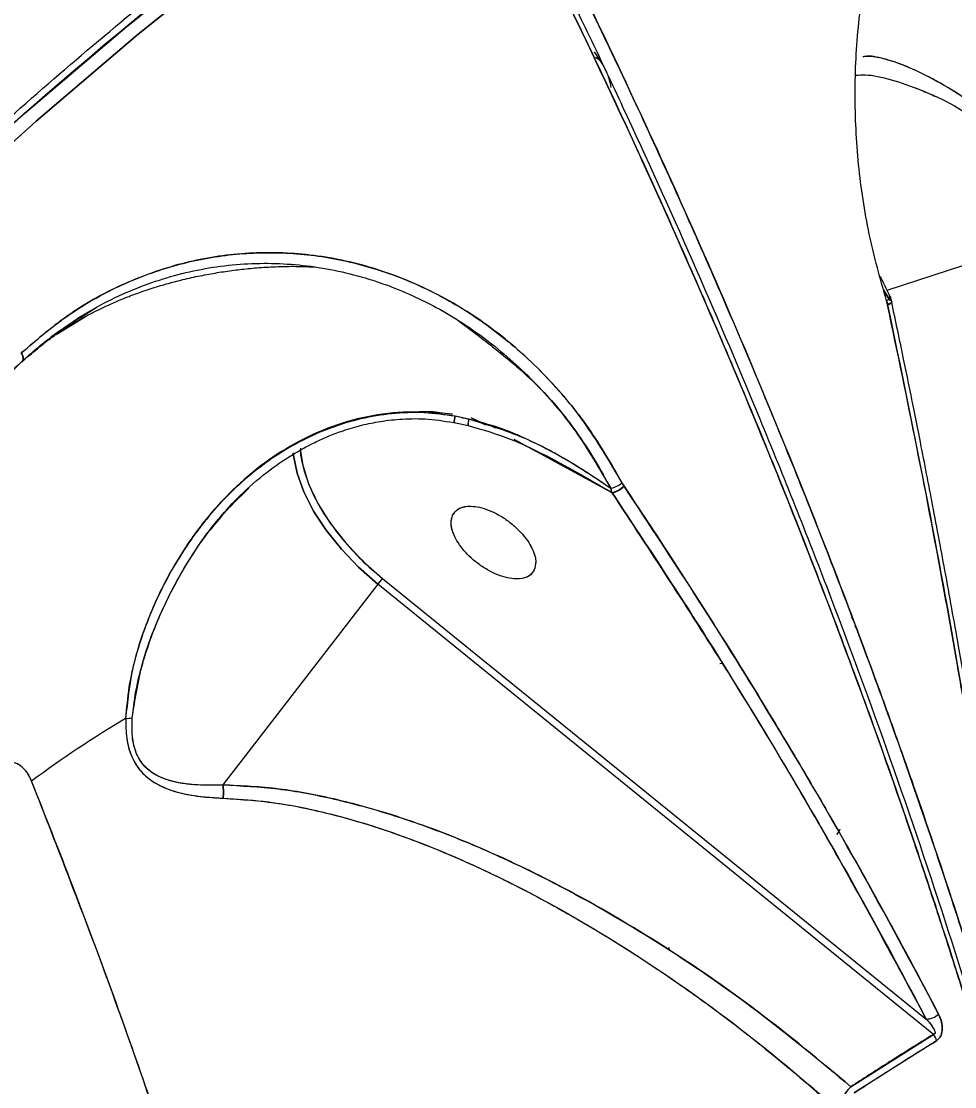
# Model space of a CAD drawing. Header units: millimetres. Extents: x -7083 to 7374, y -8368 to 7509.
# Drawn here: x 1890.3 to 1978.6, y -1289.6 to -1188.9 of the extents above; entities that cross this region are included whole.
import ezdxf

# ---------------------------------------------------------------- set-up
doc = ezdxf.new("R2010")
doc.units = ezdxf.units.MM
for name, color, linetype in [('DIKOM_ОБЪЕКТ', 7, 'Continuous'), ('DIKOM_РАЗМЕР_ЗОНА', 7, 'Continuous'), ('DIKOM_РАЗМЕР_ОБЪЕКТА', 7, 'Continuous')]:
    doc.layers.add(name, color=color, linetype=linetype)
doc.styles.add('style1', font='arial.ttf', dxfattribs={"width": 0.8})
doc.dimstyles.new('1-50', dxfattribs={"dimtxt": 300, "dimasz": 200, "dimexe": 100, "dimexo": 0, "dimgap": 100, "dimtad": 1, "dimtxsty": 'style1', "dimcen": 200, "dimclrd": 7, "dimclre": 7, "dimclrt": 7, "dimadec": 1, "dimazin": 2, "dimtfac": 1, "dimtmove": 0, "dimatfit": 2, "dimfxl": 0, "dimlwd": 25, "dimlwe": 18, "dimarcsym": 0})

# ---------------------------------------------------------------- blocks, each defined once
blk = doc.blocks.new('*D10')
at = {"layer": 'Defpoints', "color": 0, "transparency": 16777216}
for p in [(4593.55, 648.92), (-5583.43, 647.96), (4593.55, -5902.54)]:
    blk.add_point(p, dxfattribs=at)
at = {"layer": 'DIKOM_РАЗМЕР_ОБЪЕКТА', "color": 7, "lineweight": 18, "transparency": 16777216}
for p, q in [((4593.55, 648.92), (4593.55, -6002.54)), ((-5583.43, 647.96), (-5583.43, -6002.54))]:
    blk.add_line(p, q, dxfattribs=at)
at = {"layer": 'DIKOM_РАЗМЕР_ОБЪЕКТА', "color": 7, "lineweight": 25, "transparency": 16777216}
blk.add_line((-5383.43, -5902.54), (4393.55, -5902.54), dxfattribs=at)
at = {"layer": 'DIKOM_РАЗМЕР_ОБЪЕКТА', "color": 7, "transparency": 16777216}
for points in [[(-5383.43, -5869.2), (-5383.43, -5935.87), (-5583.43, -5902.54)], [(4393.55, -5869.2), (4393.55, -5935.87), (4593.55, -5902.54)]]:
    blk.add_solid(points, dxfattribs=at)
at = {"layer": 'DIKOM_РАЗМЕР_ОБЪЕКТА', "color": 7, "transparency": 16777216, "insert": (-226.13, -5649.37), "char_height": 300, "attachment_point": 5, "style": 'style1'}
blk.add_mtext('10150', dxfattribs=at)
blk = doc.blocks.new('*D11')
at = {"layer": 'Defpoints', "color": 0, "transparency": 16777216}
for p in [(-321.71, 5509.06), (-348.71, -4811.52), (5568.58, -4811.52)]:
    blk.add_point(p, dxfattribs=at)
at = {"layer": 'DIKOM_РАЗМЕР_ОБЪЕКТА', "color": 7, "lineweight": 18, "transparency": 16777216}
for p, q in [((-321.71, 5509.06), (5668.58, 5509.06)), ((-348.71, -4811.52), (5668.58, -4811.52))]:
    blk.add_line(p, q, dxfattribs=at)
at = {"layer": 'DIKOM_РАЗМЕР_ОБЪЕКТА', "color": 7, "lineweight": 25, "transparency": 16777216}
blk.add_line((5568.58, 5309.06), (5568.58, -4611.52), dxfattribs=at)
at = {"layer": 'DIKOM_РАЗМЕР_ОБЪЕКТА', "color": 7, "transparency": 16777216}
for points in [[(5535.25, 5309.06), (5601.91, 5309.06), (5568.58, 5509.06)], [(5535.25, -4611.52), (5601.91, -4611.52), (5568.58, -4811.52)]]:
    blk.add_solid(points, dxfattribs=at)
at = {"layer": 'DIKOM_РАЗМЕР_ОБЪЕКТА', "color": 7, "transparency": 16777216, "insert": (5315.31, 775.23), "char_height": 300, "attachment_point": 5, "rotation": 90, "style": 'style1'}
blk.add_mtext('10300', dxfattribs=at)
blk = doc.blocks.new('*D12')
at = {"layer": 'Defpoints', "color": 0, "transparency": 16777216}
for p in [(-621.71, 7509.06), (-373.6, -6811.53), (7273.89, -6811.53)]:
    blk.add_point(p, dxfattribs=at)
at = {"layer": 'DIKOM_РАЗМЕР_ЗОНА', "color": 7, "lineweight": 18, "transparency": 16777216}
for p, q in [((-621.71, 7509.06), (7373.89, 7509.06)), ((-373.6, -6811.53), (7373.89, -6811.53))]:
    blk.add_line(p, q, dxfattribs=at)
at = {"layer": 'DIKOM_РАЗМЕР_ЗОНА', "color": 7, "lineweight": 25, "transparency": 16777216}
blk.add_line((7273.89, 7309.06), (7273.89, -6611.53), dxfattribs=at)
at = {"layer": 'DIKOM_РАЗМЕР_ЗОНА', "color": 7, "transparency": 16777216}
for points in [[(7240.56, 7309.06), (7307.22, 7309.06), (7273.89, 7509.06)], [(7240.56, -6611.53), (7307.22, -6611.53), (7273.89, -6811.53)]]:
    blk.add_solid(points, dxfattribs=at)
at = {"layer": 'DIKOM_РАЗМЕР_ЗОНА', "color": 7, "transparency": 16777216, "insert": (7020.62, 1288.25), "char_height": 300, "attachment_point": 5, "rotation": 90, "style": 'style1'}
blk.add_mtext('14300', dxfattribs=at)
blk = doc.blocks.new('*D13')
at = {"layer": 'Defpoints', "color": 0, "transparency": 16777216}
for p in [(6593.53, 996.24), (-7083.43, 647.96), (6593.53, -8268.31)]:
    blk.add_point(p, dxfattribs=at)
at = {"layer": 'DIKOM_РАЗМЕР_ЗОНА', "color": 7, "lineweight": 18, "transparency": 16777216}
for p, q in [((6593.53, 996.24), (6593.53, -8368.31)), ((-7083.43, 647.96), (-7083.43, -8368.31))]:
    blk.add_line(p, q, dxfattribs=at)
at = {"layer": 'DIKOM_РАЗМЕР_ЗОНА', "color": 7, "lineweight": 25, "transparency": 16777216}
blk.add_line((-6883.43, -8268.31), (6393.53, -8268.31), dxfattribs=at)
at = {"layer": 'DIKOM_РАЗМЕР_ЗОНА', "color": 7, "transparency": 16777216}
for points in [[(-6883.43, -8234.97), (-6883.43, -8301.64), (-7083.43, -8268.31)], [(6393.53, -8234.97), (6393.53, -8301.64), (6593.53, -8268.31)]]:
    blk.add_solid(points, dxfattribs=at)
at = {"layer": 'DIKOM_РАЗМЕР_ЗОНА', "color": 7, "transparency": 16777216, "insert": (322.1, -8015.03), "char_height": 300, "attachment_point": 5, "style": 'style1'}
blk.add_mtext('13650', dxfattribs=at)

msp = doc.modelspace()

# ---------------------------------------------------------------- linework, layer by layer
at = {"layer": 'DIKOM_ОБЪЕКТ', "color": 7, "linetype": 'Continuous', "lineweight": 15}
for p, q in [((1945.252, -1192.844), (1944.544, -1191.752)), ((1982.12, -1211.059), (1972.183, -1214.312)), ((1972.505, -1215.298), (1971.876, -1214.261)), ((1972.4, -1215.128), (1971.883, -1214.29)), ((1971.916, -1214.416), (1972.393, -1215.138)), ((1972.393, -1215.138), (1971.916, -1214.416)), ((1972.484, -1215.02), (1972.461, -1214.87)), ((1972.461, -1214.87), (1972.477, -1215.03)), ((1972.626, -1215.369), (1972.516, -1214.934)), ((1896.296, -1216.637), (1897.512, -1215.868)), ((1972.23, -1215.634), (1972.144, -1215.298)), ((1972.239, -1215.681), (1972.23, -1215.634)), ((1972.633, -1215.404), (1972.627, -1215.373)), ((1896.412, -1216.805), (1893.642, -1218.492)), ((1890.362, -1221.071), (1890.551, -1220.902)), ((1928.89, -1225.791), (1931.103, -1225.988)), ((1961.036, -1225.469), (1961.067, -1225.448)), ((1961.107, -1225.641), (1961.139, -1225.619)), ((1931.256, -1226.8), (1932.583, -1227.087)), ((1932.659, -1226.477), (1931.345, -1226.208)), ((1932.832, -1226.312), (1933.904, -1226.829)), ((1932.832, -1226.312), (1934.226, -1227.019)), ((1935.171, -1227.335), (1934.646, -1227.05)), ((1946.197, -1233.429), (1936.94, -1228.395)), ((1939.932, -1229.279), (1939.866, -1229.324)), ((1946.17, -1233.407), (1946.07, -1233.017)), ((1947.128, -1232.5), (1947.298, -1232.778)), ((1947.298, -1232.778), (1947.322, -1232.814)), ((1946.17, -1233.407), (1946.197, -1233.429)), ((1948.263, -1234.252), (1948.269, -1234.248)), ((1948.362, -1234.404), (1948.369, -1234.4)), ((1908.861, -1236.081), (1908.246, -1236.878)), ((1908.244, -1236.88), (1908.575, -1236.505)), ((1924.042, -1242.079), (1909.393, -1261.068)), ((1976.585, -1284.648), (1924.042, -1242.079)), ((1924.482, -1241.545), (1975.897, -1283.2)), ((1924.482, -1241.545), (1975.897, -1283.2)), ((1938.376, -1241.271), (1938.38, -1241.269)), ((1968.984, -1245.498), (1968.847, -1245.194)), ((1969.15, -1245.983), (1969.246, -1246.195)), ((1956.366, -1249.592), (1956.585, -1249.541)), ((1967.461, -1265.737), (1967.625, -1265.47)), ((1951.643, -1276.75), (1951.553, -1276.447)), ((1968.776, -1289.599), (1976.585, -1284.648)), ((1976.873, -1285.247), (1969.075, -1290.188))]:
    msp.add_line(p, q, dxfattribs=at)
at = {"layer": 'DIKOM_ОБЪЕКТ', "color": 7, "linetype": 'Continuous', "lineweight": 15, "flags": 128}
for points in [[(1777.11, -1359.957), (1777.472, -1359.009), (1782.067, -1347.537), (1787.012, -1336.217), (1792.302, -1325.055), (1797.934, -1314.06), (1803.905, -1303.238), (1810.21, -1292.597), (1816.846, -1282.143), (1823.808, -1271.883), (1831.091, -1261.824), (1838.691, -1251.973), (1846.603, -1242.335), (1854.822, -1232.919), (1863.342, -1223.728), (1872.158, -1214.77), (1881.263, -1206.051), (1890.652, -1197.575), (1900.32, -1189.35), (1910.258, -1181.379), (1920.462, -1173.668), (1930.923, -1166.223)], [(1930.923, -1166.223), (1920.462, -1173.668), (1910.258, -1181.379), (1900.32, -1189.35), (1890.652, -1197.575), (1881.263, -1206.051), (1872.158, -1214.77), (1863.342, -1223.728), (1854.822, -1232.919), (1846.603, -1242.335), (1838.691, -1251.973), (1831.091, -1261.824), (1823.808, -1271.883), (1816.846, -1282.143), (1810.21, -1292.597), (1803.905, -1303.238), (1797.934, -1314.06), (1792.302, -1325.055), (1787.012, -1336.217), (1785.122, -1340.432)], [(1774.59, -1370.93), (1778.824, -1359.342), (1783.408, -1347.898), (1788.341, -1336.604), (1793.618, -1325.469), (1799.237, -1314.5), (1805.194, -1303.703), (1811.484, -1293.087), (1818.105, -1282.658), (1825.05, -1272.422), (1832.316, -1262.387), (1839.899, -1252.559), (1847.792, -1242.944), (1855.991, -1233.549), (1864.491, -1224.381), (1873.286, -1215.444), (1882.37, -1206.745), (1891.737, -1198.289), (1901.382, -1190.083), (1911.297, -1182.131), (1921.476, -1174.439), (1931.913, -1167.012)], [(1931.913, -1167.012), (1921.476, -1174.439), (1911.297, -1182.131), (1901.382, -1190.083), (1891.737, -1198.289), (1882.37, -1206.745), (1873.286, -1215.444), (1864.491, -1224.381), (1855.991, -1233.549), (1847.792, -1242.944), (1839.899, -1252.559), (1832.316, -1262.387), (1825.05, -1272.422), (1818.105, -1282.658), (1811.484, -1293.087), (1805.194, -1303.703), (1799.237, -1314.5), (1793.618, -1325.469), (1788.341, -1336.604), (1783.408, -1347.898), (1778.824, -1359.342), (1774.59, -1370.93)], [(1944.635, -1192.24), (1944.969, -1192.48), (1945.255, -1192.844)], [(1972.461, -1214.87), (1972.501, -1214.904), (1972.518, -1214.945), (1972.511, -1214.994), (1972.48, -1215.049), (1972.426, -1215.108), (1972.351, -1215.171), (1972.256, -1215.234), (1972.144, -1215.298)], [(1972.23, -1215.634), (1972.362, -1215.583), (1972.47, -1215.532), (1972.552, -1215.481), (1972.605, -1215.434), (1972.627, -1215.39), (1972.626, -1215.369)], [(1972.627, -1215.373), (1972.627, -1215.39), (1972.605, -1215.434), (1972.552, -1215.481), (1972.47, -1215.532), (1972.362, -1215.583), (1972.23, -1215.634)], [(1972.619, -1215.378), (1972.626, -1215.386), (1972.633, -1215.426), (1972.611, -1215.471), (1972.558, -1215.521), (1972.476, -1215.574), (1972.369, -1215.627), (1972.239, -1215.681)], [(1972.239, -1215.681), (1972.369, -1215.627), (1972.476, -1215.574), (1972.558, -1215.521), (1972.611, -1215.471), (1972.633, -1215.426), (1972.633, -1215.404)], [(1972.627, -1215.389), (1972.626, -1215.386), (1972.607, -1215.367)], [(1890.338, -1220.215), (1890.414, -1220.352), (1890.472, -1220.488), (1890.508, -1220.619), (1890.522, -1220.74), (1890.514, -1220.849), (1890.484, -1220.942), (1890.433, -1221.016), (1890.362, -1221.071)], [(1932.598, -1227.074), (1932.591, -1227.084), (1932.576, -1227.064), (1932.582, -1226.955), (1932.609, -1226.762), (1932.655, -1226.494)], [(1924.042, -1242.079), (1922.233, -1240.477), (1920.596, -1238.765), (1919.167, -1236.982), (1917.977, -1235.165), (1917.052, -1233.354), (1916.412, -1231.588), (1916.071, -1229.906), (1916.046, -1229.661)], [(1916.057, -1229.775), (1916.071, -1229.906), (1916.412, -1231.588), (1917.052, -1233.354), (1917.977, -1235.165), (1919.167, -1236.982), (1920.596, -1238.765), (1922.233, -1240.477), (1924.042, -1242.079)], [(1916.718, -1229.346), (1916.942, -1230.818), (1917.505, -1232.603), (1918.38, -1234.448), (1919.546, -1236.31), (1920.976, -1238.142), (1922.635, -1239.901), (1924.482, -1241.545)]]:
    msp.add_lwpolyline(points, dxfattribs=at)
at = {"layer": 'DIKOM_ОБЪЕКТ', "color": 7, "linetype": 'Continuous', "lineweight": 15}
for centre, radius, start, end in [((2175.618, -1522.113), 431.894, 124.51043, 139.10559), ((2174.375, -1525.523), 416.372, 132.98581, 133.32586), ((1889.689, -1220.724), 0.825, 344.97344, 38.13909), ((1890.226, -1220.819), 0.286, 298.47845, 335.43482), ((2174.281, -1525.688), 416.415, 132.98581, 133.32586), ((1934.439, -1227.008), 1.856, 163.91824, 182.4503), ((1945.612, -1230.737), 2.325, 281.37612, 310.71185), ((1945.877, -1231.556), 1.874, 278.99242, 319.29409), ((1945.89, -1231.529), 1.925, 279.1843, 318.10491), ((1932.442, -1248.544), 10.599, 138.6785, 142.4205), ((1952.205, -1342.373), 101.866, 120.69766, 126.70801), ((1900.014, -1248.378), 6.406, 271.67833, 277.29222), ((1975.916, -1281.575), 1.625, 269.34561, 314.86964), ((1975.167, -1285.698), 1.764, 14.80248, 36.53354)]:
    msp.add_arc(centre, radius, start, end, dxfattribs=at)
for points, knots in [([(1972.144, -1215.298), (1971.554, -1213.208), (1970.373, -1209.031), (1969.401, -1202.429), (1969.053, -1195.72), (1969.401, -1188.988), (1970.445, -1182.357), (1972.185, -1175.944), (1974.605, -1169.857), (1977.683, -1164.2), (1981.371, -1159.075), (1985.622, -1154.584), (1990.345, -1150.728), (1993.836, -1148.807), (1995.583, -1147.846)], [0, 0, 0, 0, 0.0836186, 0.1671647, 0.2504175, 0.3338511, 0.4173022, 0.5004885, 0.583737, 0.6671369, 0.7504577, 0.8333948, 0.9166264, 1, 1, 1, 1]), ([(1949.313, -1542.91), (1951.475, -1541.281), (1956.197, -1537.722), (1962.832, -1531.337), (1969.357, -1523.987), (1975.329, -1515.924), (1980.763, -1507.168), (1985.731, -1497.538), (1990.164, -1487.037), (1993.997, -1475.678), (1997.142, -1463.704), (1999.604, -1451.12), (2001.38, -1437.923), (2002.448, -1424.376), (2002.84, -1410.547), (2002.597, -1396.541), (2001.732, -1382.159), (2000.253, -1367.442), (1998.121, -1352.087), (1995.296, -1336.07), (1991.725, -1319.365), (1987.466, -1302.314), (1982.536, -1285.008), (1976.965, -1267.543), (1970.898, -1250.316), (1964.38, -1233.336), (1957.45, -1216.606), (1949.967, -1199.792), (1941.978, -1182.909), (1936.222, -1171.663), (1933.339, -1166.031)], [0, 0, 0, 0, 0.0294346, 0.064302, 0.0991452, 0.1340374, 0.1690526, 0.2042672, 0.2416084, 0.2787305, 0.3157246, 0.3526784, 0.3896794, 0.4268156, 0.462036, 0.4972447, 0.5322563, 0.5671465, 0.6019894, 0.6389734, 0.6760743, 0.7133826, 0.7507533, 0.7878982, 0.8249036, 0.8597463, 0.8946166, 0.929588, 0.9647359, 1, 1, 1, 1]), ([(1933.339, -1166.031), (1935.328, -1169.896), (1939.403, -1177.814), (1945.348, -1190.008), (1951.306, -1202.78), (1956.959, -1215.552), (1962.293, -1228.263), (1967.085, -1240.329), (1970.27, -1248.819), (1972.014, -1253.621), (1972.562, -1255.14), (1973.106, -1256.664), (1973.649, -1258.193), (1974.188, -1259.727), (1976.049, -1265.061), (1978.999, -1273.858), (1982.7, -1285.739), (1985.847, -1296.623), (1988.502, -1306.52), (1990.723, -1315.445), (1992.564, -1323.413), (1994.075, -1330.443), (1995.298, -1336.551), (1996.234, -1341.541), (1996.939, -1345.518), (1997.443, -1348.492), (1997.772, -1350.51), (1997.949, -1351.619), (1998.016, -1352.046), (1998.044, -1352.222), (1998.056, -1352.297), (1998.061, -1352.33), (1998.063, -1352.344), (1998.064, -1352.351), (1998.065, -1352.354), (1998.786, -1356.94), (2000.038, -1365.852), (2001.409, -1378.69), (2002.287, -1390.755), (2002.71, -1401.637), (2002.775, -1411.424), (2002.616, -1418.143), (2002.43, -1422.492), (2002.32, -1424.664), (2002.194, -1426.799), (2002.054, -1428.898), (2001.901, -1430.96), (2001.787, -1432.316), (2001.73, -1432.989)], [0, 0, 0, 0, 0.0405415, 0.0830689, 0.1275823, 0.1740816, 0.2166442, 0.2607447, 0.3008257, 0.3061629, 0.3115204, 0.3168984, 0.3222968, 0.3277156, 0.3331549, 0.3788817, 0.4213478, 0.4605531, 0.4964974, 0.5291807, 0.558603, 0.5847643, 0.6076644, 0.6273033, 0.6412799, 0.6529552, 0.6613261, 0.6644447, 0.6657076, 0.6662421, 0.6664732, 0.6665741, 0.6666183, 0.6666378, 0.6666463, 0.666653, 0.7194624, 0.7702736, 0.8190865, 0.8659011, 0.9054453, 0.9434421, 0.9531382, 0.9627281, 0.9722118, 0.9815894, 0.9908609, 1, 1, 1, 1]), ([(1931.913, -1167.012), (1934.968, -1172.985), (1941.065, -1184.91), (1949.485, -1202.813), (1957.335, -1220.634), (1964.564, -1238.36), (1971.184, -1255.989), (1977.08, -1273.187), (1982.283, -1289.954), (1986.807, -1306.234), (1990.732, -1322.271), (1994.042, -1337.989), (1996.793, -1353.681), (1998.949, -1369.332), (2000.459, -1384.91), (2001.277, -1400.109), (2001.394, -1414.866), (2000.805, -1429.099), (1999.544, -1442.476), (1997.665, -1455.018), (1995.217, -1466.768), (1992.152, -1477.965), (1988.515, -1488.659), (1985.582, -1495.281), (1984.111, -1498.601)], [0, 0, 0, 0, 0.047001, 0.093823, 0.1404084, 0.1868699, 0.2333175, 0.2798609, 0.3239334, 0.3682526, 0.4124171, 0.4563616, 0.5001812, 0.5466227, 0.5931373, 0.6398363, 0.6868178, 0.7336782, 0.7802874, 0.8241053, 0.8678929, 0.911742, 0.9557457, 1, 1, 1, 1]), ([(1984.111, -1498.601), (1985.6, -1495.237), (1988.603, -1488.451), (1992.348, -1477.36), (1995.168, -1466.862), (1997.211, -1457.165), (1998.307, -1450.66), (1998.95, -1446.163), (1999.261, -1443.81), (1999.552, -1441.433), (1999.821, -1439.03), (2000.069, -1436.603), (2000.492, -1432.008), (2000.981, -1425.003), (2001.325, -1415.278), (2001.336, -1404.842), (2000.982, -1394.149), (2000.273, -1383.255), (1999.269, -1372.681), (1998.35, -1365.193), (1997.785, -1361.074), (1997.641, -1360.041), (1997.494, -1359.004), (1997.343, -1357.963), (1997.189, -1356.917), (1997.031, -1355.866), (1996.871, -1354.811), (1996.625, -1353.224), (1996.242, -1350.824), (1995.658, -1347.323), (1994.888, -1342.945), (1993.902, -1337.672), (1992.664, -1331.483), (1991.136, -1324.372), (1989.276, -1316.323), (1987.258, -1308.226), (1985.131, -1300.228), (1982.952, -1292.479), (1981.11, -1286.275), (1979.731, -1281.795), (1978.922, -1279.206), (1978.084, -1276.569), (1977.218, -1273.886), (1976.323, -1271.156), (1975.397, -1268.379), (1974.441, -1265.555), (1972.036, -1258.56), (1968.065, -1247.561), (1962.295, -1232.723), (1956.359, -1218.432), (1950.316, -1204.716), (1944.214, -1191.596), (1938.126, -1179.087), (1933.95, -1170.97), (1931.913, -1167.012)], [0, 0, 0, 0, 0.0448233, 0.0904084, 0.1367553, 0.1677634, 0.1991034, 0.2073667, 0.2156527, 0.2239616, 0.2322932, 0.2406475, 0.2490247, 0.279393, 0.3112487, 0.3445917, 0.3794221, 0.4113036, 0.4443369, 0.4743594, 0.4773563, 0.4803617, 0.4833758, 0.4863985, 0.4894298, 0.4924696, 0.4955181, 0.4985752, 0.5062018, 0.5162332, 0.5286695, 0.543639, 0.561052, 0.5809084, 0.6032081, 0.6279513, 0.6476494, 0.6686615, 0.6909876, 0.6978166, 0.7047597, 0.7118169, 0.7189881, 0.7262734, 0.7336728, 0.7411863, 0.7488139, 0.7894231, 0.8284573, 0.8659162, 0.9018, 0.9361086, 0.9688419, 1, 1, 1, 1]), ([(1979.178, -1508.107), (1979.625, -1507.373), (1981.92, -1503.606), (1985.455, -1496.128), (1989.68, -1485.834), (1993.189, -1475.048), (1996.072, -1463.889), (1998.365, -1452.193), (1999.721, -1442.455), (2000.488, -1434.967), (2000.906, -1429.896), (2001.233, -1424.692), (2001.461, -1419.417), (2001.586, -1414.361), (2001.626, -1409.408), (2001.587, -1404.271), (2001.393, -1396.461), (2000.844, -1386.054), (1999.697, -1373.154), (1998.082, -1360.044), (1995.997, -1346.675), (1993.445, -1333.07), (1990.428, -1319.244), (1986.949, -1305.213), (1982.859, -1290.443), (1978.101, -1274.939), (1972.62, -1258.722), (1966.602, -1242.386), (1960.317, -1226.62), (1953.854, -1211.472), (1948.993, -1200.738), (1945.74, -1193.798), (1944.25, -1190.656), (1942.657, -1187.338), (1940.785, -1183.489), (1938.45, -1178.76), (1935.571, -1173.032), (1933.427, -1168.887), (1932.27, -1166.65)], [0, 0, 0, 0, 0.0104833, 0.0538013, 0.0970601, 0.1383158, 0.1795695, 0.2208225, 0.2620731, 0.2782834, 0.2946778, 0.3113476, 0.3281256, 0.3444819, 0.3584461, 0.3737143, 0.3912391, 0.4286774, 0.4655031, 0.5023286, 0.5391531, 0.5759763, 0.6127995, 0.6496512, 0.6865671, 0.7278166, 0.7690552, 0.8102936, 0.851531, 0.8878208, 0.9240666, 0.9320435, 0.9398914, 0.9476391, 0.9569466, 0.9687905, 0.9831572, 1, 1, 1, 1]), ([(1982.302, -1198.328), (1981.698, -1197.807), (1980.486, -1196.762), (1978.672, -1195.562), (1976.941, -1194.534), (1975.165, -1193.615), (1973.361, -1192.829), (1971.629, -1192.306), (1970.484, -1192.117), (1969.989, -1192.202), (1969.909, -1192.216)], [0, 0, 0, 0, 0.1207164, 0.2422682, 0.3637498, 0.4845185, 0.6392677, 0.8024561, 0.967966, 1, 1, 1, 1]), ([(1982.302, -1198.328), (1981.315, -1197.517), (1979.343, -1195.896), (1976.528, -1194.295), (1974.007, -1193.061), (1971.855, -1192.354), (1970.505, -1192.08), (1969.976, -1192.206), (1969.916, -1192.22)], [0, 0, 0, 0, 0.1962267, 0.391936, 0.586138, 0.7800324, 0.9751943, 1, 1, 1, 1]), ([(1946.114, -1195.101), (1946.057, -1194.861), (1945.876, -1194.087), (1945.562, -1193.321), (1945.254, -1192.847), (1945.245, -1192.834)], [0, 0, 0, 0, 0.3039475, 0.9807204, 1, 1, 1, 1]), ([(1969.26, -1193.953), (1969.545, -1193.931), (1970.494, -1193.86), (1972.531, -1194.312), (1975.356, -1195.296), (1978.533, -1196.702), (1980.766, -1198.237), (1981.877, -1199.001)], [0, 0, 0, 0, 0.0968516, 0.3228545, 0.5482852, 0.7752611, 1, 1, 1, 1]), ([(1974.758, -1195.109), (1975.204, -1195.282), (1975.859, -1195.536), (1976.561, -1195.867), (1976.785, -1195.973)], [0, 0, 0, 0, 0.6806978, 1, 1, 1, 1]), ([(1890.338, -1220.215), (1891.781, -1218.982), (1894.666, -1216.517), (1899.516, -1213.798), (1904.632, -1211.863), (1909.957, -1210.805), (1915.375, -1210.626), (1920.791, -1211.333), (1926.09, -1212.913), (1931.158, -1215.341), (1935.9, -1218.568), (1940.206, -1222.548), (1944.048, -1227.169), (1946.103, -1230.725), (1947.128, -1232.5)], [0, 0, 0, 0, 0.0836032, 0.1671704, 0.2505497, 0.333847, 0.4171342, 0.5001806, 0.5837088, 0.6670449, 0.7499138, 0.8335011, 0.9169366, 1, 1, 1, 1]), ([(1947.128, -1232.5), (1945.966, -1230.51), (1943.645, -1226.537), (1939.219, -1221.489), (1934.239, -1217.271), (1928.742, -1214.024), (1922.91, -1211.817), (1916.981, -1210.715), (1911.136, -1210.674), (1905.49, -1211.613), (1900.061, -1213.531), (1894.915, -1216.323), (1891.863, -1218.918), (1890.338, -1220.215)], [0, 0, 0, 0, 0.0934376, 0.1866567, 0.280333, 0.3733227, 0.4670052, 0.5599255, 0.6480411, 0.7358471, 0.8234841, 0.9117962, 1, 1, 1, 1]), ([(1890.362, -1221.071), (1891.953, -1219.725), (1895.136, -1217.034), (1900.529, -1214.211), (1906.223, -1212.354), (1912.127, -1211.584), (1918.094, -1211.895), (1923.866, -1213.265), (1929.295, -1215.59), (1934.297, -1218.766), (1938.827, -1222.775), (1942.863, -1227.499), (1945, -1231.175), (1946.07, -1233.017)], [0, 0, 0, 0, 0.0936183, 0.1873329, 0.2802548, 0.3736654, 0.4668401, 0.5599462, 0.6481771, 0.7358056, 0.8241676, 0.9119354, 1, 1, 1, 1]), ([(1890.94, -1220.554), (1891.024, -1220.479), (1891.4, -1220.14), (1892.114, -1219.564), (1893.055, -1218.853), (1893.996, -1218.204), (1894.947, -1217.597), (1895.974, -1216.993), (1897.191, -1216.339), (1898.439, -1215.737), (1899.549, -1215.255), (1900.242, -1214.976), (1900.994, -1214.685), (1902.018, -1214.314), (1903.473, -1213.849), (1905.045, -1213.413), (1906.635, -1213.037), (1908.252, -1212.718), (1909.829, -1212.466), (1911.417, -1212.268), (1913.068, -1212.121), (1914.782, -1212.036), (1916.482, -1212.011), (1917.591, -1212.062), (1918.127, -1212.087)], [0, 0, 0, 0, 0.0110978, 0.0499724, 0.0911283, 0.1288214, 0.1646173, 0.2047823, 0.2492968, 0.3047301, 0.3459616, 0.373052, 0.3813188, 0.4286022, 0.4850515, 0.5386471, 0.5972641, 0.6544159, 0.7099175, 0.7635838, 0.8215435, 0.8832751, 0.9435964, 1, 1, 1, 1]), ([(1971.537, -1212.952), (1971.586, -1213.061), (1971.756, -1213.438), (1972.063, -1214.079), (1972.328, -1214.606), (1972.461, -1214.87)], [0, 0, 0, 0, 0.1697251, 0.5848688, 1, 1, 1, 1]), ([(1972.144, -1215.298), (1972.163, -1215.36), (1972.195, -1215.47), (1972.219, -1215.584), (1972.23, -1215.634)], [0, 0, 0, 0, 0.5586451, 1, 1, 1, 1]), ([(1972.23, -1215.634), (1972.232, -1215.643), (1972.235, -1215.659), (1972.238, -1215.674), (1972.239, -1215.681)], [0, 0, 0, 0, 0.5599958, 1, 1, 1, 1]), ([(1972.239, -1215.681), (1973.462, -1221.575), (1975.91, -1233.379), (1978.881, -1249.704), (1981.383, -1264.724), (1982.709, -1273.826), (1983.373, -1278.387)], [0, 0, 0, 0, 0.2787661, 0.558214, 0.7786041, 1, 1, 1, 1]), ([(1983.373, -1278.387), (1983.062, -1276.214), (1982.456, -1271.983), (1981.507, -1265.778), (1980.569, -1259.905), (1979.648, -1254.366), (1978.699, -1248.865), (1977.203, -1240.504), (1975.102, -1229.397), (1973.175, -1220.164), (1972.239, -1215.681)], [0, 0, 0, 0, 0.1056438, 0.2056407, 0.2999863, 0.3886761, 0.4717059, 0.5634476, 0.7880665, 1, 1, 1, 1]), ([(1983.72, -1278.088), (1983.451, -1276.198), (1982.968, -1272.807), (1982.288, -1268.282), (1981.743, -1264.754), (1981.279, -1261.818), (1980.388, -1256.3), (1979.201, -1249.292), (1977.704, -1240.98), (1976.707, -1235.67), (1975.955, -1231.766), (1975.379, -1228.823), (1974.633, -1225.081), (1973.706, -1220.529), (1973.009, -1217.221), (1972.632, -1215.432)], [0, 0, 0, 0, 0.0919444, 0.16497, 0.2191812, 0.2624818, 0.3066436, 0.48499, 0.5987079, 0.7037708, 0.7378659, 0.7843532, 0.8435437, 0.9154276, 1, 1, 1, 1]), ([(1890.496, -1220.915), (1891.604, -1219.95), (1893.446, -1218.346), (1895.484, -1217.124), (1896.296, -1216.637)], [0, 0, 0, 0, 0.6015401, 1, 1, 1, 1]), ([(1931.617, -1217.124), (1931.794, -1217.255), (1932.424, -1217.724), (1933.519, -1218.553), (1935.11, -1219.784), (1937.073, -1221.385), (1939.178, -1223.292), (1941.127, -1225.435), (1942.903, -1227.754), (1944.55, -1230.285), (1945.58, -1232.148), (1946.064, -1233.024)], [0, 0, 0, 0, 0.0308407, 0.109672, 0.1936093, 0.3157428, 0.4700637, 0.5960514, 0.7176052, 0.8671116, 1, 1, 1, 1]), ([(1931.345, -1226.209), (1930.036, -1226.022), (1927.425, -1225.65), (1923.502, -1226.049), (1919.726, -1227.063), (1916.16, -1228.699), (1912.879, -1230.857), (1909.732, -1233.629), (1906.831, -1237.021), (1904.268, -1241.027), (1902.256, -1245.363), (1900.719, -1249.961), (1900.374, -1253.173), (1900.201, -1254.782)], [0, 0, 0, 0, 0.0821586, 0.1639067, 0.2459741, 0.3295735, 0.4135937, 0.4969482, 0.5976268, 0.6976447, 0.7978089, 0.8987733, 1, 1, 1, 1]), ([(1931.345, -1226.208), (1930.373, -1226.069), (1928.375, -1225.783), (1925.379, -1225.909), (1922.409, -1226.398), (1919.581, -1227.254), (1916.874, -1228.445), (1914.34, -1229.932), (1911.998, -1231.676), (1909.822, -1233.674), (1907.872, -1235.844), (1906.079, -1238.244), (1904.54, -1240.714), (1903.187, -1243.339), (1902.051, -1246.027), (1901.133, -1248.871), (1900.444, -1251.797), (1900.282, -1253.785), (1900.201, -1254.782)], [0, 0, 0, 0, 0.0610875, 0.1255932, 0.1869703, 0.2507643, 0.3130123, 0.3757374, 0.4388862, 0.5002222, 0.5649362, 0.6253397, 0.6910578, 0.7495747, 0.8120991, 0.8748468, 0.9372703, 1, 1, 1, 1]), ([(1927.134, -1225.834), (1927.245, -1225.817), (1928.55, -1225.617), (1929.883, -1225.817), (1931.103, -1226)], [0, 0, 0, 0, 0.0845478, 1, 1, 1, 1]), ([(1908.575, -1236.505), (1909.364, -1235.559), (1910.889, -1233.73), (1913.392, -1231.563), (1915.785, -1229.891), (1917.771, -1228.798), (1919.409, -1228.064), (1920.891, -1227.509), (1922.51, -1227.032), (1924.387, -1226.646), (1926.478, -1226.42), (1928.914, -1226.408), (1930.627, -1226.702), (1931.536, -1226.858)], [0, 0, 0, 0, 0.1414081, 0.2733408, 0.3814893, 0.4769956, 0.5339863, 0.5879592, 0.6589315, 0.7266846, 0.8058604, 0.896961, 1, 1, 1, 1]), ([(1931.345, -1226.209), (1931.326, -1226.325), (1931.286, -1226.558), (1931.26, -1226.762), (1931.266, -1226.787), (1931.268, -1226.799)], [0, 0, 0, 0, 0.341472, 0.6851844, 1, 1, 1, 1]), ([(1931.271, -1226.795), (1931.267, -1226.787), (1931.26, -1226.77), (1931.285, -1226.572), (1931.325, -1226.33), (1931.345, -1226.209)], [0, 0, 0, 0, 0.2927181, 0.6461114, 1, 1, 1, 1]), ([(1932.655, -1226.494), (1932.411, -1226.439), (1931.975, -1226.34), (1931.538, -1226.249), (1931.345, -1226.209)], [0, 0, 0, 0, 0.5603218, 1, 1, 1, 1]), ([(1946.07, -1233.017), (1944.681, -1232.096), (1941.905, -1230.257), (1937.451, -1227.929), (1934.254, -1226.972), (1932.655, -1226.494)], [0, 0, 0, 0, 0.333655, 0.6667646, 1, 1, 1, 1]), ([(1946.064, -1233.024), (1945.169, -1232.419), (1943.48, -1231.277), (1940.876, -1229.725), (1938.269, -1228.388), (1935.533, -1227.23), (1933.62, -1226.729), (1932.659, -1226.477)], [0, 0, 0, 0, 0.2161682, 0.4078714, 0.6052906, 0.8016889, 1, 1, 1, 1]), ([(1932.583, -1227.087), (1933.959, -1227.476), (1936.744, -1228.264), (1939.304, -1229.607), (1940.6, -1230.287)], [0, 0, 0, 0, 0.4939075, 1, 1, 1, 1]), ([(1916.731, -1229.233), (1916.728, -1229.298), (1916.698, -1229.956), (1917.05, -1231.401), (1917.827, -1233.508), (1919.063, -1235.689), (1920.635, -1237.808), (1922.447, -1239.793), (1923.814, -1240.97), (1924.482, -1241.545)], [0, 0, 0, 0, 0.018068, 0.1837572, 0.3521848, 0.5206123, 0.6863015, 0.8467717, 1, 1, 1, 1]), ([(1939.509, -1229.698), (1939.516, -1229.702), (1941.784, -1230.852), (1943.981, -1232.132), (1946.17, -1233.407)], [0, 0, 0, 0, 0.0031459, 1, 1, 1, 1]), ([(1940.538, -1230.257), (1940.935, -1230.472), (1942.148, -1231.13), (1944.024, -1232.182), (1945.499, -1233.024), (1946.17, -1233.407)], [0, 0, 0, 0, 0.2094942, 0.6405742, 1, 1, 1, 1]), ([(1900.827, -1254.733), (1901.093, -1252.995), (1901.629, -1249.503), (1903.554, -1244.546), (1906.029, -1239.89), (1908.776, -1235.956), (1910.948, -1233.872), (1911.862, -1232.995)], [0, 0, 0, 0, 0.2105079, 0.4231005, 0.6341651, 0.845991, 1, 1, 1, 1]), ([(1946.07, -1233.017), (1946.085, -1233.093), (1946.112, -1233.23), (1946.152, -1233.353), (1946.17, -1233.407)], [0, 0, 0, 0, 0.5617368, 1, 1, 1, 1]), ([(1947.298, -1232.778), (1947.264, -1232.728), (1947.204, -1232.639), (1947.151, -1232.542), (1947.128, -1232.5)], [0, 0, 0, 0, 0.5600605, 1, 1, 1, 1]), ([(1947.322, -1232.814), (1947.318, -1232.807), (1947.31, -1232.795), (1947.301, -1232.783), (1947.298, -1232.778)], [0, 0, 0, 0, 0.5600018, 1, 1, 1, 1]), ([(1977.062, -1282.727), (1974.568, -1278.049), (1969.594, -1268.719), (1961.955, -1255.709), (1954.548, -1243.744), (1949.73, -1236.455), (1947.322, -1232.814)], [0, 0, 0, 0, 0.2815825, 0.561653, 0.7810031, 1, 1, 1, 1]), ([(1947.322, -1232.814), (1948.827, -1235.078), (1951.894, -1239.693), (1956.405, -1246.76), (1960.785, -1253.843), (1964.928, -1260.783), (1968.921, -1267.709), (1972.986, -1275.005), (1975.665, -1280.08), (1977.062, -1282.727)], [0, 0, 0, 0, 0.1361642, 0.2776814, 0.4245446, 0.5614686, 0.6943977, 0.8405802, 1, 1, 1, 1]), ([(1900.827, -1254.733), (1900.943, -1253.762), (1901.175, -1251.825), (1901.947, -1248.991), (1902.915, -1246.231), (1904.028, -1243.702), (1905.204, -1241.451), (1906.412, -1239.441), (1907.724, -1237.525), (1909.149, -1235.729), (1910.225, -1234.49), (1910.836, -1233.898), (1910.924, -1233.813)], [0, 0, 0, 0, 0.123437, 0.2463272, 0.3697793, 0.4928587, 0.5956234, 0.6917031, 0.7906633, 0.8910969, 0.9842804, 1, 1, 1, 1]), ([(1946.17, -1233.407), (1946.175, -1233.411), (1946.184, -1233.418), (1946.193, -1233.426), (1946.197, -1233.429)], [0, 0, 0, 0, 0.5602782, 1, 1, 1, 1]), ([(1975.897, -1283.2), (1972.933, -1277.679), (1967.003, -1266.635), (1957.084, -1250.016), (1949.826, -1238.958), (1946.197, -1233.429)], [0, 0, 0, 0, 0.3332252, 0.6666284, 1, 1, 1, 1]), ([(1946.197, -1233.429), (1949.245, -1238.052), (1955.349, -1247.309), (1963.188, -1260.244), (1970.061, -1272.217), (1973.949, -1279.534), (1975.897, -1283.2)], [0, 0, 0, 0, 0.278766, 0.5582141, 0.7786042, 1, 1, 1, 1]), ([(1931.117, -1235.56), (1931.267, -1235.347), (1931.573, -1234.91), (1932.382, -1234.691), (1933.248, -1234.715), (1934.109, -1234.908), (1935.068, -1235.293), (1936.049, -1235.859), (1936.964, -1236.565), (1937.738, -1237.342), (1938.325, -1238.121), (1938.795, -1238.992), (1939.06, -1239.933), (1938.908, -1240.472), (1938.834, -1240.736)], [0, 0, 0, 0, 0.0986972, 0.2017099, 0.2683497, 0.3414736, 0.4193721, 0.5, 0.5806279, 0.6585264, 0.7316484, 0.79829, 0.9013023, 1, 1, 1, 1]), ([(1931.117, -1235.56), (1931.248, -1235.367), (1931.546, -1234.926), (1932.347, -1234.69), (1933.248, -1234.715), (1934.11, -1234.909), (1935.068, -1235.293), (1936.049, -1235.859), (1936.964, -1236.565), (1937.738, -1237.342), (1938.325, -1238.12), (1938.814, -1239.027), (1939.063, -1239.967), (1938.904, -1240.501), (1938.834, -1240.736)], [0, 0, 0, 0, 0.0887089, 0.2016905, 0.2684634, 0.3414637, 0.4193671, 0.5, 0.5806329, 0.6585363, 0.7315366, 0.7983095, 0.9112911, 1, 1, 1, 1]), ([(1938.834, -1240.736), (1938.684, -1240.95), (1938.378, -1241.387), (1937.569, -1241.605), (1936.703, -1241.582), (1935.842, -1241.388), (1934.883, -1241.004), (1933.902, -1240.437), (1932.987, -1239.732), (1932.212, -1238.954), (1931.626, -1238.176), (1931.156, -1237.305), (1930.891, -1236.363), (1931.043, -1235.824), (1931.117, -1235.56)], [0, 0, 0, 0, 0.0986969, 0.2017099, 0.2683497, 0.3414736, 0.4193721, 0.5, 0.5806279, 0.6585264, 0.7316484, 0.79829, 0.901302, 1, 1, 1, 1]), ([(1938.834, -1240.736), (1938.703, -1240.93), (1938.405, -1241.371), (1937.604, -1241.607), (1936.703, -1241.581), (1935.841, -1241.388), (1934.883, -1241.004), (1933.902, -1240.437), (1932.987, -1239.732), (1932.213, -1238.955), (1931.626, -1238.176), (1931.137, -1237.269), (1930.888, -1236.329), (1931.047, -1235.795), (1931.117, -1235.56)], [0, 0, 0, 0, 0.0887089, 0.2016905, 0.2684634, 0.3414637, 0.4193671, 0.5, 0.5806329, 0.6585363, 0.7315366, 0.7983095, 0.9112911, 1, 1, 1, 1]), ([(1924.482, -1241.545), (1924.454, -1241.576), (1924.398, -1241.639), (1924.278, -1241.783), (1924.151, -1241.94), (1924.079, -1242.033), (1924.042, -1242.079)], [0, 0, 0, 0, 0.2499999, 0.4999999, 0.75, 1, 1, 1, 1]), ([(1900.201, -1254.782), (1900.211, -1255.415), (1900.232, -1256.682), (1900.724, -1258.488), (1901.701, -1259.974), (1903.189, -1261.09), (1905.056, -1261.792), (1907.199, -1262.195), (1908.684, -1262.278), (1909.426, -1262.32)], [0, 0, 0, 0, 0.1273536, 0.2551698, 0.3827009, 0.5093152, 0.6742753, 0.83722, 1, 1, 1, 1]), ([(1900.201, -1254.782), (1900.211, -1255.404), (1900.23, -1256.646), (1900.699, -1258.419), (1901.634, -1259.899), (1903.383, -1261.263), (1906.025, -1262.092), (1908.291, -1262.244), (1909.426, -1262.32)], [0, 0, 0, 0, 0.1251973, 0.250331, 0.3752678, 0.5004294, 0.7497813, 1, 1, 1, 1]), ([(1909.391, -1261.075), (1908.679, -1261.092), (1907.264, -1261.124), (1905.222, -1260.916), (1903.451, -1260.416), (1902.049, -1259.492), (1901.155, -1258.157), (1900.767, -1256.486), (1900.807, -1255.322), (1900.827, -1254.733)], [0, 0, 0, 0, 0.16962, 0.3372299, 0.5030849, 0.6267169, 0.7489775, 0.8730196, 1, 1, 1, 1]), ([(1909.391, -1261.075), (1908.349, -1261.09), (1906.266, -1261.118), (1903.779, -1260.613), (1902.066, -1259.514), (1901.153, -1258.162), (1900.767, -1256.478), (1900.807, -1255.315), (1900.827, -1254.733)], [0, 0, 0, 0, 0.2491947, 0.4986896, 0.624022, 0.7490702, 0.8743891, 1, 1, 1, 1]), ([(1891.316, -1260.709), (1891.315, -1260.706), (1891.307, -1260.687), (1891.189, -1260.398), (1890.9, -1259.859), (1890.333, -1259.242), (1889.731, -1258.949), (1889.287, -1258.954), (1889.038, -1259.041), (1888.929, -1259.128), (1888.874, -1259.171)], [0, 0, 0, 0, 0.0018569, 0.0164364, 0.25034, 0.5000441, 0.7457649, 0.8745391, 0.9368619, 1, 1, 1, 1]), ([(1891.316, -1260.709), (1891.184, -1260.428), (1890.921, -1259.868), (1890.421, -1259.34), (1889.966, -1259.062), (1889.597, -1258.95), (1889.282, -1258.955), (1889.036, -1259.042), (1888.927, -1259.129), (1888.874, -1259.171)], [0, 0, 0, 0, 0.2499239, 0.4993362, 0.6284324, 0.7497095, 0.8745748, 0.9390426, 1, 1, 1, 1]), ([(1926.135, -1463.25), (1926.638, -1459.136), (1927.702, -1450.428), (1928.363, -1436.33), (1928.341, -1421.207), (1927.519, -1405.525), (1925.925, -1389.309), (1923.504, -1372.312), (1920.225, -1354.614), (1916.065, -1336.309), (1911.107, -1317.759), (1905.336, -1298.966), (1898.821, -1279.939), (1893.822, -1267.131), (1891.316, -1260.709)], [0, 0, 0, 0, 0.0734418, 0.1554798, 0.237249, 0.3189945, 0.4009575, 0.4833835, 0.5700216, 0.6561076, 0.7418761, 0.8275997, 0.9135489, 1, 1, 1, 1]), ([(1912.374, -1512.63), (1913.301, -1510.575), (1915.159, -1506.455), (1917.635, -1499.904), (1919.872, -1493.102), (1921.842, -1486.049), (1923.558, -1478.739), (1925.027, -1471.115), (1926.135, -1463.857), (1926.952, -1457.032), (1927.538, -1450.698), (1927.974, -1444.104), (1928.244, -1437.382), (1928.333, -1431.604), (1928.321, -1426.857), (1928.264, -1423.067), (1928.156, -1419.178), (1927.996, -1415.189), (1927.781, -1411.098), (1927.507, -1406.905), (1927.114, -1401.831), (1926.547, -1395.758), (1925.738, -1388.562), (1924.728, -1380.928), (1923.533, -1373.088), (1922.296, -1365.901), (1921.075, -1359.415), (1919.923, -1353.707), (1918.559, -1347.368), (1917.476, -1342.657), (1916.701, -1339.417), (1916.44, -1338.338), (1916.172, -1337.241), (1915.897, -1336.127), (1915.616, -1334.996), (1915.28, -1333.661), (1914.835, -1331.913), (1914.22, -1329.54), (1913.421, -1326.52), (1912.421, -1322.846), (1911.255, -1318.688), (1910.043, -1314.504), (1908.612, -1309.703), (1907.045, -1304.623), (1905.159, -1298.732), (1902.627, -1291.096), (1899.324, -1281.65), (1895.358, -1270.933), (1892.628, -1264.028), (1891.316, -1260.709)], [0, 0, 0, 0, 0.0356099, 0.0713872, 0.1073338, 0.1429089, 0.1783702, 0.2143467, 0.2508402, 0.2779122, 0.3055302, 0.333695, 0.3624074, 0.3899729, 0.4049442, 0.4201751, 0.4356657, 0.4514162, 0.4674266, 0.483697, 0.5002277, 0.5259928, 0.5530553, 0.5814159, 0.6110753, 0.6394003, 0.6596954, 0.6811189, 0.7006087, 0.7272294, 0.7309596, 0.7347465, 0.7385898, 0.7424897, 0.7464462, 0.7504593, 0.7564866, 0.7647492, 0.7752474, 0.7879816, 0.802952, 0.8183428, 0.8312156, 0.8524192, 0.8705211, 0.8915209, 0.9303476, 0.9665079, 1, 1, 1, 1]), ([(1909.393, -1261.068), (1909.392, -1261.069), (1909.391, -1261.071), (1909.39, -1261.074), (1909.39, -1261.075), (1909.391, -1261.075)], [0, 0, 0, 0, 0.5555174, 0.7875219, 1, 1, 1, 1]), ([(1909.393, -1261.068), (1909.392, -1261.069), (1909.391, -1261.071), (1909.39, -1261.073), (1909.39, -1261.075), (1909.391, -1261.075)], [0, 0, 0, 0, 0.545239, 0.7794094, 1, 1, 1, 1]), ([(1909.426, -1262.32), (1909.44, -1262.107), (1909.469, -1261.683), (1909.417, -1261.278), (1909.391, -1261.075)], [0, 0, 0, 0, 0.5000605, 1, 1, 1, 1]), ([(1909.391, -1261.075), (1909.416, -1261.278), (1909.468, -1261.683), (1909.44, -1262.107), (1909.426, -1262.32)], [0, 0, 0, 0, 0.5000932, 1, 1, 1, 1]), ([(1909.393, -1261.068), (1911.128, -1261.15), (1914.628, -1261.315), (1919.96, -1262.339), (1925.261, -1263.791), (1930.508, -1265.651), (1935.675, -1267.838), (1942.439, -1271.135), (1950.611, -1275.871), (1960, -1282.297), (1965.846, -1287.161), (1968.776, -1289.599)], [0, 0, 0, 0, 0.0822336, 0.1658699, 0.2501966, 0.3328846, 0.4168116, 0.5012067, 0.6673591, 0.8332912, 1, 1, 1, 1]), ([(1968.776, -1289.599), (1965.859, -1287.172), (1960.034, -1282.325), (1950.662, -1275.903), (1941.681, -1270.692), (1933.189, -1266.673), (1926.211, -1264.055), (1920.031, -1262.356), (1914.692, -1261.322), (1911.164, -1261.153), (1909.393, -1261.068)], [0, 0, 0, 0, 0.1659528, 0.3315065, 0.4981018, 0.6237948, 0.7494779, 0.8327978, 0.9160584, 1, 1, 1, 1]), ([(1909.426, -1262.32), (1911.164, -1262.439), (1914.631, -1262.678), (1919.869, -1263.819), (1925.938, -1265.645), (1932.791, -1268.403), (1941.128, -1272.587), (1949.941, -1277.963), (1959.133, -1284.547), (1964.841, -1289.488), (1967.699, -1291.961)], [0, 0, 0, 0, 0.083153, 0.165916, 0.2489769, 0.3745649, 0.5004148, 0.6673628, 0.8334391, 1, 1, 1, 1]), ([(1909.426, -1262.32), (1910.684, -1262.392), (1913.299, -1262.544), (1917.203, -1263.227), (1921.193, -1264.202), (1924.788, -1265.327), (1928.158, -1266.56), (1931.177, -1267.796), (1934.189, -1269.155), (1937.204, -1270.631), (1939.634, -1271.913), (1941.543, -1272.972), (1942.9, -1273.747), (1944.343, -1274.595), (1945.87, -1275.519), (1947.108, -1276.293), (1948.054, -1276.896), (1948.7, -1277.314), (1949.407, -1277.776), (1950.172, -1278.283), (1951.166, -1278.951), (1952.25, -1279.694), (1953.289, -1280.423), (1953.918, -1280.87), (1954.241, -1281.102), (1954.36, -1281.188), (1955.449, -1281.972), (1957.367, -1283.391), (1960.087, -1285.503), (1962.681, -1287.607), (1965.223, -1289.754), (1966.893, -1291.243), (1967.699, -1291.962)], [0, 0, 0, 0, 0.0602499, 0.1253526, 0.1855095, 0.2507006, 0.29815, 0.3490194, 0.3985402, 0.4471889, 0.4999098, 0.5215243, 0.5447654, 0.5696319, 0.5961221, 0.6242335, 0.6345412, 0.6459397, 0.6584282, 0.672006, 0.6866721, 0.7115251, 0.7302515, 0.7428582, 0.7457014, 0.7478655, 0.7493504, 0.8050794, 0.8533099, 0.9014189, 0.9524315, 1, 1, 1, 1]), ([(1967.728, -1265.255), (1967.724, -1265.266), (1967.667, -1265.458), (1967.548, -1265.584), (1967.436, -1265.703)], [0, 0, 0, 0, 0.05645, 1, 1, 1, 1]), ([(1975.897, -1283.2), (1976.093, -1283.423), (1976.386, -1283.758), (1976.645, -1284.185), (1976.718, -1284.402), (1976.731, -1284.499), (1976.72, -1284.559), (1976.703, -1284.591), (1976.681, -1284.618), (1976.641, -1284.641), (1976.604, -1284.646), (1976.585, -1284.648)], [0, 0, 0, 0, 0.4992237, 0.7484678, 0.8193861, 0.8732484, 0.9050682, 0.919609, 0.9339377, 0.9641778, 1, 1, 1, 1]), ([(1975.897, -1283.2), (1976.105, -1283.436), (1976.385, -1283.752), (1976.643, -1284.193), (1976.725, -1284.398), (1976.727, -1284.518), (1976.718, -1284.563), (1976.699, -1284.6), (1976.668, -1284.627), (1976.629, -1284.643), (1976.6, -1284.646), (1976.585, -1284.648)], [0, 0, 0, 0, 0.525844, 0.707199, 0.8491921, 0.877176, 0.9018799, 0.9246374, 0.9473397, 0.9719599, 1, 1, 1, 1]), ([(1976.873, -1285.247), (1976.959, -1285.181), (1977.133, -1285.048), (1977.31, -1284.715), (1977.398, -1284.353), (1977.433, -1283.629), (1977.226, -1283.127), (1977.062, -1282.727)], [0, 0, 0, 0, 0.1258741, 0.2517812, 0.3770568, 0.5032604, 1, 1, 1, 1]), ([(1977.062, -1282.727), (1977.149, -1282.917), (1977.322, -1283.299), (1977.42, -1283.874), (1977.398, -1284.358), (1977.307, -1284.719), (1977.134, -1285.047), (1976.96, -1285.181), (1976.873, -1285.247)], [0, 0, 0, 0, 0.2484431, 0.4980401, 0.6301632, 0.7486231, 0.8742741, 1, 1, 1, 1]), ([(1976.585, -1284.648), (1975.115, -1285.556), (1972.491, -1287.179), (1969.911, -1288.859), (1968.776, -1289.599)], [0, 0, 0, 0, 0.5599973, 1, 1, 1, 1]), ([(1969.075, -1290.188), (1970.519, -1289.25), (1973.097, -1287.575), (1975.719, -1285.959), (1976.873, -1285.247)], [0, 0, 0, 0, 0.5599975, 1, 1, 1, 1]), ([(1967.699, -1291.961), (1967.719, -1291.765), (1967.76, -1291.371), (1967.983, -1290.708), (1968.273, -1290.177), (1968.551, -1289.813), (1968.701, -1289.67), (1968.776, -1289.599)], [0, 0, 0, 0, 0.2498705, 0.4990039, 0.7482439, 0.8739244, 1, 1, 1, 1]), ([(1968.776, -1289.599), (1968.649, -1289.726), (1968.401, -1289.976), (1968.099, -1290.48), (1967.88, -1290.999), (1967.74, -1291.505), (1967.713, -1291.812), (1967.699, -1291.961)], [0, 0, 0, 0, 0.2123937, 0.4174839, 0.6054243, 0.8087327, 1, 1, 1, 1])]:
    msp.add_open_spline(points, degree=3, knots=knots, dxfattribs=at)
msp.add_open_spline([(1773.207, -1369.806), (1775.686, -1363.026), (1780.642, -1349.465), (1789.44, -1329.694), (1799.215, -1310.391), (1810.044, -1291.632), (1821.882, -1273.447), (1834.71, -1255.872), (1848.501, -1238.943), (1863.229, -1222.696), (1878.859, -1207.157), (1895.379, -1192.378), (1912.685, -1178.313), (1924.898, -1169.619), (1931.005, -1165.272)], degree=3, dxfattribs=at)

# ---------------------------------------------------------------- dimensions: what is measured, and where the dimension line sits
at = {"layer": 'DIKOM_РАЗМЕР_ЗОНА'}
dim = msp.add_linear_dim(base=(7273.891, -6811.526), p1=(-621.712, 7509.064), p2=(-373.605, -6811.526), angle=90, text='14300', dimstyle='1-50', dxfattribs=at)
dim.commit()
dim.dimension.update_dxf_attribs({"geometry": '*D12', "text_midpoint": (7273.891, 1288.251), "dimtype": 160})
dim = msp.add_linear_dim(base=(6593.528, -8268.308), p1=(-7083.425, 647.956), p2=(6593.528, 996.237), text='13650', dimstyle='1-50', dxfattribs=at)
dim.commit()
dim.dimension.update_dxf_attribs({"geometry": '*D13', "text_midpoint": (322.101, -8268.308), "dimtype": 160})
at = {"layer": 'DIKOM_РАЗМЕР_ОБЪЕКТА'}
dim = msp.add_linear_dim(base=(5568.58, -4811.525), p1=(-321.712, 5509.064), p2=(-348.712, -4811.525), angle=90, text='10300', dimstyle='1-50', dxfattribs=at)
dim.commit()
dim.dimension.update_dxf_attribs({"geometry": '*D11', "text_midpoint": (5568.58, 775.227), "dimtype": 160})
dim = msp.add_linear_dim(base=(4593.55, -5902.538), p1=(-5583.425, 647.956), p2=(4593.55, 648.921), text='10150', dimstyle='1-50', dxfattribs=at)
dim.commit()
dim.dimension.update_dxf_attribs({"geometry": '*D10', "text_midpoint": (-226.127, -5902.538), "dimtype": 160})

doc.saveas('drawing.dxf')
